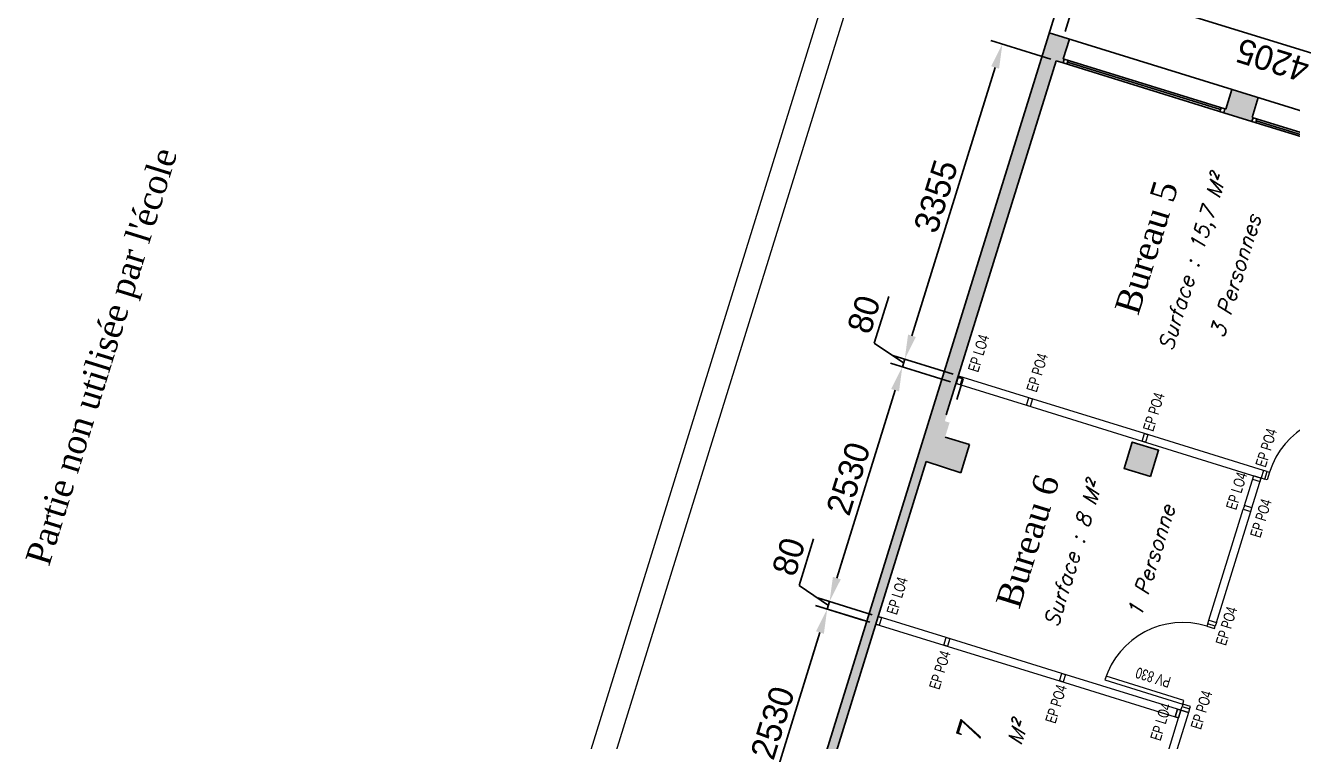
# Model space of a CAD drawing. Header units: metres. Extents: x -1642643 to 2228512, y -1236052 to 2422133.
# Drawn here: x 535473 to 548357, y 13374 to 20655 of the extents above; entities that cross this region are included whole.
import ezdxf
from ezdxf.enums import TextEntityAlignment as Align

# ---------------------------------------------------------------- set-up
doc = ezdxf.new("R2010")
doc.units = ezdxf.units.M
doc.header["$PDSIZE"] = 0.01
for name, color, linetype in [('ALTIMETRIE', 10, 'Continuous'), ('APPLAT-GRIS', 253, 'Continuous'), ('FENETRE', 32, 'Continuous'), ('MUR', 130, 'Continuous'), ('TEXTES-PIECES', 23, 'Continuous')]:
    doc.layers.add(name, color=color, linetype=linetype)
doc.layers.add('cloison', color=5, linetype='Continuous', lineweight=20)
doc.layers.add('cotation', color=7, linetype='Continuous', lineweight=20)
doc.styles.add('Simplex 1.5', font='simplex.shx', dxfattribs={"height": 0.075})
doc.styles.add('style1', font='romans.shx', dxfattribs={"width": 0.7, "height": 10})
doc.styles.add('Times 3.0', font='times.ttf', dxfattribs={"height": 0.15})
doc.dimstyles.new('ISO-25', dxfattribs={"dimtxt": 2.5, "dimasz": 2.5, "dimexe": 1.25, "dimexo": 0.625, "dimtad": 1, "dimtxsty": 'Standard', "dimcen": 2.5, "dimadec": 0, "dimazin": 0, "dimtfac": 1, "dimtmove": 0, "dimatfit": 3, "dimfxl": 1, "dimarcsym": 0})

# ---------------------------------------------------------------- blocks, each defined once
blk = doc.blocks.new('*D209')
at = {"layer": 'cotation', "color": 0, "lineweight": -2, "transparency": 16777216}
for p, q in [((546044, 20594), (546238, 21222)), ((546440, 21028), (549979, 19931)), ((549986, 19110), (550255, 19977))]:
    blk.add_line(p, q, dxfattribs=at)
at = {"layer": 'cotation', "color": 0, "transparency": 16777216}
for points in [[(546428, 20989), (546452, 21068), (546201, 21102)], [(549967, 19891), (549991, 19971), (550218, 19857)]]:
    blk.add_solid(points, dxfattribs=at)
at = {"layer": 'Defpoints', "color": 0, "transparency": 16777216}
for p in [(546025, 20535), (550218, 19857), (549968, 19051)]:
    blk.add_point(p, dxfattribs=at)
at = {"layer": 'cotation', "color": 0, "transparency": 16777216, "insert": (548154, 20301), "char_height": 250, "attachment_point": 5, "rotation": 162.7748}
blk.add_mtext('4205', dxfattribs=at)
blk = doc.blocks.new('*D223')
at = {"layer": 'cotation', "color": 0, "lineweight": -2, "transparency": 16777216}
for p, q in [((543999, 14605), (543506, 14758)), ((542948, 12536), (543551, 14482)), ((543307, 12163), (542754, 12334))]:
    blk.add_line(p, q, dxfattribs=at)
at = {"layer": 'cotation', "color": 0, "transparency": 16777216}
for points in [[(543511, 14495), (543591, 14470), (543625, 14721)], [(542908, 12548), (542987, 12524), (542874, 12297)]]:
    blk.add_solid(points, dxfattribs=at)
at = {"layer": 'Defpoints', "color": 0, "transparency": 16777216}
for p in [(543625, 14721), (544059, 14587), (543367, 12144)]:
    blk.add_point(p, dxfattribs=at)
at = {"layer": 'cotation', "color": 0, "transparency": 16777216, "insert": (543070, 13565), "char_height": 250, "attachment_point": 5, "rotation": 72.7748}
blk.add_mtext('2530', dxfattribs=at)
blk = doc.blocks.new('*D224')
at = {"layer": 'cotation', "color": 0, "lineweight": -2, "transparency": 16777216}
for p, q in [((543339, 14960), (543487, 15437)), ((543723, 15036), (543797, 15275)), ((543637, 14759), (543339, 14960)), ((544083, 14663), (543529, 14835)), ((544059, 14587), (543506, 14758)), ((543625, 14721), (543649, 14798)), ((543625, 14721), (543649, 14798)), ((543551, 14482), (543477, 14244))]:
    blk.add_line(p, q, dxfattribs=at)
at = {"layer": 'cotation', "color": 0, "transparency": 16777216}
for points in [[(543683, 15049), (543763, 15024), (543649, 14798)], [(543511, 14495), (543591, 14470), (543625, 14721)]]:
    blk.add_solid(points, dxfattribs=at)
at = {"layer": 'Defpoints', "color": 0, "transparency": 16777216}
for p in [(543649, 14798), (544119, 14568), (544142, 14645)]:
    blk.add_point(p, dxfattribs=at)
at = {"layer": 'cotation', "color": 0, "transparency": 16777216, "insert": (543234, 15254), "char_height": 250, "attachment_point": 5, "rotation": 72.7748}
blk.add_mtext('80', dxfattribs=at)
blk = doc.blocks.new('*D225')
at = {"layer": 'cotation', "color": 0, "lineweight": -2, "transparency": 16777216}
for p, q in [((544880, 17032), (544269, 17221)), ((543723, 15036), (544315, 16946)), ((544083, 14663), (543529, 14835))]:
    blk.add_line(p, q, dxfattribs=at)
at = {"layer": 'cotation', "color": 0, "transparency": 16777216}
for points in [[(544275, 16958), (544355, 16933), (544389, 17184)], [(543683, 15049), (543763, 15024), (543649, 14798)]]:
    blk.add_solid(points, dxfattribs=at)
at = {"layer": 'Defpoints', "color": 0, "transparency": 16777216}
for p in [(544389, 17184), (544940, 17014), (544142, 14645)]:
    blk.add_point(p, dxfattribs=at)
at = {"layer": 'cotation', "color": 0, "transparency": 16777216, "insert": (543840, 16047), "char_height": 250, "attachment_point": 5, "rotation": 72.7748}
blk.add_mtext('2530', dxfattribs=at)
blk = doc.blocks.new('*D226')
at = {"layer": 'cotation', "color": 0, "lineweight": -2, "transparency": 16777216}
for p, q in [((544103, 17423), (544251, 17900)), ((544487, 17500), (544561, 17738)), ((544401, 17223), (544103, 17423)), ((544904, 17109), (544293, 17298)), ((544880, 17032), (544269, 17221)), ((544389, 17184), (544413, 17261)), ((544389, 17184), (544413, 17261)), ((544315, 16946), (544241, 16707))]:
    blk.add_line(p, q, dxfattribs=at)
at = {"layer": 'cotation', "color": 0, "transparency": 16777216}
for points in [[(544447, 17512), (544526, 17487), (544413, 17261)], [(544275, 16958), (544355, 16933), (544389, 17184)]]:
    blk.add_solid(points, dxfattribs=at)
at = {"layer": 'Defpoints', "color": 0, "transparency": 16777216}
for p in [(544413, 17261), (544940, 17014), (544963, 17090)]:
    blk.add_point(p, dxfattribs=at)
at = {"layer": 'cotation', "color": 0, "transparency": 16777216, "insert": (543998, 17717), "char_height": 250, "attachment_point": 5, "rotation": 72.7748}
blk.add_mtext('80', dxfattribs=at)
blk = doc.blocks.new('*D227')
at = {"layer": 'cotation', "color": 0, "lineweight": -2, "transparency": 16777216}
for p, q in [((545897, 20313), (545287, 20502)), ((544487, 17500), (545332, 20226)), ((544904, 17109), (544293, 17298))]:
    blk.add_line(p, q, dxfattribs=at)
at = {"layer": 'cotation', "color": 0, "transparency": 16777216}
for points in [[(545292, 20239), (545372, 20214), (545406, 20465)], [(544447, 17512), (544526, 17487), (544413, 17261)]]:
    blk.add_solid(points, dxfattribs=at)
at = {"layer": 'Defpoints', "color": 0, "transparency": 16777216}
for p in [(545406, 20465), (545957, 20294), (544963, 17090)]:
    blk.add_point(p, dxfattribs=at)
at = {"layer": 'cotation', "color": 0, "transparency": 16777216, "insert": (544730, 18918), "char_height": 250, "attachment_point": 5, "rotation": 72.7748}
blk.add_mtext('3355', dxfattribs=at)

msp = doc.modelspace()

# ---------------------------------------------------------------- hatches: boundary and pattern name
at = {"layer": 'APPLAT-GRIS'}
h = msp.add_hatch(color=256, dxfattribs=at)
h.paths.add_polyline_path([(542002.16833, 9466.16054), (541978.47806, 9389.74869), (542102.64732, 9351.252), (541691.0289, 8023.59607), (540888.70445, 8272.34389), (541300.32287, 9599.99982), (541405.38917, 9567.4257), (541429.07944, 9643.83755), (541324.01314, 9676.41167), (541569.79968, 10469.18464), (542658.66857, 10131.59831), (542621.65253, 10012.20479), (542698.67976, 9988.32374), (543526.35729, 12657.95886), (543583.66618, 12640.19116), (543602.10542, 12699.66607), (543663.62084, 12898.08116), (543606.31195, 12915.84886), (544630.91607, 16220.66148), (544983.04149, 16106.23045), (545072.08093, 16393.42301), (544823.74241, 16470.41639), (544869.10004, 16616.71528), (544821.1342, 16631.58632), (544840.92482, 16695.42002), (544835.5337, 16697.09145), (545951.29782, 20295.93638), (546022.93393, 20273.72675), (546034.77906, 20311.93268), (546025.22758, 20314.89396), (546087.41454, 20515.47507), (545882.6738, 20578.95166), (542709.5905, 10344.32006), (540758.83137, 10949.12163), (540694.19833, 10740.65079), (541515.05182, 10486.15834), (541260.38143, 9664.73092), (541155.31514, 9697.30504), (541131.62487, 9620.89319), (541236.69116, 9588.31907), (540833.9566, 8289.31758), (540041.18363, 8535.10412), (540443.9182, 9834.10561), (540558.53597, 9798.57021), (540582.22624, 9874.98206), (540439.52794, 9919.22338), (539959.8, 8371.88337), (541630.73535, 7853.83668), (541707.1472, 7830.14641), (541869.52239, 7779.80459), (542201.18615, 8849.57052), (542420.87022, 8781.461), (542488.97975, 9001.14507), (542775.52419, 8912.30656), (542796.25318, 8979.16694), (542864.3627, 9198.85101), (542489.29389, 9315.13508), (542520.38737, 9415.42563), (542443.97551, 9439.1159), (542412.88204, 9338.82535)])
h.paths.add_polyline_path([(542243.56218, 10264.97019), (542712.43208, 11777.2881), (542314.45369, 11900.67491), (541845.58379, 10388.357)], flags=24)
for points in [[(547739.82084, 20003.17302), (547677.63389, 19802.5919), (547668.08241, 19805.55319), (547656.23727, 19767.34726), (547942.78172, 19678.50875), (547954.62685, 19716.71468), (547945.07537, 19719.67596), (548007.26233, 19920.25707)], [(546725.71434, 16419.24321), (546642.7984, 16151.80173), (546910.23988, 16068.88579), (546993.15582, 16336.32727)]]:
    msp.add_hatch(color=256, dxfattribs=at).paths.add_polyline_path(points)

# ---------------------------------------------------------------- linework, layer by layer
at = {"layer": 'cloison', "color": 1}
for p, q in [((544939.58555, 17013.64558), (545650.72848, 16793.16712)), ((545674.41875, 16869.57898), (544963.27582, 17090.05743)), ((545650.72848, 16793.16712), (546825.56071, 16428.92924)), ((546849.25098, 16505.3411), (545674.41875, 16869.57898)), ((548060.37884, 16129.85034), (546849.25098, 16505.3411)), ((546825.56071, 16428.92924), (548036.68857, 16053.43848)), ((547866.29319, 15773.98928), (547960.62647, 16078.25685)), ((547942.70504, 15750.29902), (548037.03832, 16054.56658)), ((544118.61401, 14568.25517), (544811.32552, 14355.8653)), ((544835.01579, 14432.27716), (544142.30428, 14644.66702)), ((546009.84802, 14068.03927), (544835.01579, 14432.27716)), ((544811.32552, 14355.8653), (545986.15775, 13991.62742)), ((547184.68025, 13703.80139), (546009.84802, 14068.03927)), ((545986.15775, 13991.62742), (547160.98998, 13627.38954))]:
    msp.add_line(p, q, dxfattribs=at)
at = {"layer": 'cloison', "color": 5}
for p, q in [((547505.01659, 14608.70854), (547855.04031, 15737.69366)), ((547581.42845, 14585.01827), (547931.45216, 15714.00339))]:
    msp.add_line(p, q, dxfattribs=at)
at = {"layer": 'cloison', "color": 1}
for points in [[(544999.57145, 17078.80456), (544975.88118, 17002.3927), (544939.58555, 17013.64558), (544963.27582, 17090.05743)], [(545710.71438, 16858.3261), (545687.02411, 16781.91425), (545650.72848, 16793.16712), (545674.41875, 16869.57898)], [(546885.54661, 16494.08822), (546861.85634, 16417.67637), (546825.56071, 16428.92924), (546849.25098, 16505.3411)], [(547949.02384, 16040.83312), (548025.43569, 16017.14285), (548036.68857, 16053.43848), (547960.27672, 16077.12875)], [(547949.02384, 16040.83312), (548025.43569, 16017.14285), (548036.68857, 16053.43848), (547960.27672, 16077.12875)], [(544178.59991, 14633.41415), (544154.90964, 14557.00229), (544118.61401, 14568.25517), (544142.30428, 14644.66702)], [(544871.31142, 14421.02428), (544847.62115, 14344.61243), (544811.32552, 14355.8653), (544835.01579, 14432.27716)], [(546046.14365, 14056.7864), (546022.45338, 13980.37454), (545986.15775, 13991.62742), (546009.84802, 14068.03927)], [(547220.97588, 13692.54852), (547197.28561, 13616.13666), (547160.98998, 13627.38954), (547184.68025, 13703.80139)], [(547197.28561, 13616.13666), (547220.97588, 13692.54852), (547184.68025, 13703.80139), (547160.98998, 13627.38954)]]:
    msp.add_lwpolyline(points, close=True, dxfattribs=at)
at = {"layer": 'cloison'}
for points in [[(548073.33395, 16043.3137), (548097.02422, 16119.72555), (548060.72859, 16130.97843), (548037.03832, 16054.56658)], [(548097.02422, 16119.72555), (548121.85807, 16112.02621), (548098.1678, 16035.61436), (548073.33395, 16043.3137)], [(547855.04031, 15737.69366), (547931.45216, 15714.00339), (547942.70504, 15750.29902), (547866.29319, 15773.98928)], [(547855.04031, 15737.69366), (547931.45216, 15714.00339), (547942.70504, 15750.29902), (547866.29319, 15773.98928)], [(547493.76372, 14572.41291), (547486.06438, 14547.57906), (547562.47623, 14523.88879), (547570.17557, 14548.72264)], [(547570.17557, 14548.72264), (547493.76372, 14572.41291), (547505.01659, 14608.70854), (547581.42845, 14585.01827)], [(547240.27784, 13754.80609), (547252.12298, 13793.01201), (546459.35001, 14038.79855), (546447.50487, 14000.59263)], [(547297.73748, 13669.98634), (547221.32563, 13693.67661), (547232.5785, 13729.97224), (547308.99036, 13706.28197)], [(547240.27784, 13754.80609), (547232.5785, 13729.97224), (547308.99036, 13706.28197), (547316.68969, 13731.11582)]]:
    msp.add_lwpolyline(points, close=True, dxfattribs=at)
for centre, end in [((548914.63104, 15866.23968), 162.774789001), ((547240.27784, 13754.80609), 162.774788997)]:
    msp.add_arc(centre, 830, 72.774789004, end, dxfattribs=at)
at = {"layer": 'cotation'}
for points in [[(572838.55507, 28914.82527), (561256.44933, -8442.71448), (536832.60944, -870.49484), (548414.71518, 36487.04491)], [(572525.73594, 28750.07032), (561091.69438, -8129.89535), (537145.42857, -705.73989), (548579.47013, 36174.22578)]]:
    msp.add_lwpolyline(points, close=True, dxfattribs=at)
at = {"layer": 'cotation', "color": 1}
msp.add_lwpolyline([(547090.43689, 13271.50112), (547221.32563, 13693.67661), (547297.73748, 13669.98634), (547166.84874, 13247.81085)], close=True, dxfattribs=at)
at = {"layer": 'FENETRE'}
for p, q in [((546022.93393, 20273.72675), (547656.23727, 19767.34726)), ((546034.77906, 20311.93268), (547668.08241, 19805.55319)), ((547954.62685, 19716.71468), (552195.48465, 18401.90477)), ((547942.78172, 19678.50875), (552183.63952, 18363.69884))]:
    msp.add_line(p, q, dxfattribs=at)
at = {"layer": 'FENETRE', "flags": 128}
for points in [[(546022.93393, 20273.72675), (546034.77906, 20311.93268)], [(546061.13985, 20261.88162), (546072.98499, 20300.08754)], [(546067.06242, 20280.98458), (547623.95391, 19798.29536)], [(547618.03134, 19779.19239), (547629.87648, 19817.39832)], [(547656.23727, 19767.34726), (547668.08241, 19805.55319)], [(547942.78172, 19678.50875), (547954.62685, 19716.71468)], [(547980.98764, 19666.66362), (547992.83278, 19704.86954)], [(550011.8243, 19057.97446), (547986.91021, 19685.76658)]]:
    msp.add_lwpolyline(points, dxfattribs=at)
at = {"layer": 'MUR'}
for p, q in [((542709.5905, 10344.32006), (546034.24493, 21067.83724)), ((545882.6738, 20578.95166), (561627.675, 15697.46669)), ((545951.29782, 20295.93638), (544835.5337, 16697.09145)), ((546022.93393, 20273.72675), (545951.29782, 20295.93638)), ((544942.19376, 16852.47565), (545007.342, 17062.60824)), ((545072.08093, 16393.42301), (544823.74241, 16470.41639)), ((544983.04149, 16106.23045), (545072.08093, 16393.42301)), ((543606.31195, 12915.84886), (544630.91607, 16220.66148)), ((544630.91607, 16220.66148), (544983.04149, 16106.23045))]:
    msp.add_line(p, q, dxfattribs=at)
at = {"layer": 'MUR', "flags": 128}
for points in [[(546034.77906, 20311.93268), (546025.22758, 20314.89396), (546087.41454, 20515.47507)], [(546022.93393, 20273.72675), (546034.77906, 20311.93268)], [(547677.63389, 19802.5919), (547739.82084, 20003.17302)], [(547945.07537, 19719.67596), (548007.26233, 19920.25707)], [(547656.23727, 19767.34726), (547942.78172, 19678.50875)], [(547677.63389, 19802.5919), (547668.08241, 19805.55319)], [(547954.62685, 19716.71468), (547945.07537, 19719.67596)], [(545007.342, 17062.60824), (544953.98504, 17079.15071)]]:
    msp.add_lwpolyline(points, dxfattribs=at)
at = {"layer": 'MUR'}
msp.add_lwpolyline([(546910.23988, 16068.88579), (546993.15582, 16336.32727), (546725.71434, 16419.24321), (546642.7984, 16151.80173)], close=True, dxfattribs=at)

# ---------------------------------------------------------------- texts
at = {"layer": 'ALTIMETRIE', "color": 0, "style": 'Simplex 1.5', "oblique": 15.00003}
for s, p in [('Surface : 15,7 M²', (547335.13466, 18244.00368)), ('3 Personnes', (547774.50281, 18107.78464)), ('Surface : 8 M²', (546123.04371, 15279.99701)), ('1 Personne', (546918.40109, 15211.39208)), ('Surface : 8 M²', (545367.9164, 12844.36922))]:
    msp.add_text(s, height=153, rotation=72.774789002, dxfattribs=at).set_placement(p, align=Align.MIDDLE_CENTER)
at = {"layer": 'cotation', "lineweight": -2, "char_height": 112.5, "attachment_point": 1, "style": 'style1'}
for s, insert, rotation in [('{\\fArial|b0|i0|c0|p34;EP LO4}', (545052.17474, 17154.69611), 72.774789), ('{\\fArial|b0|i0|c0|p34;EP PO4}', (545646.63844, 16951.35253), 72.774789), ('{\\fArial|b0|i0|c0|p34;EP PO4}', (546831.68978, 16552.53764), 72.774789), ('{\\fArial|b0|i0|c0|p34;EP PO4}', (547974.90628, 16187.63213), 72.774789), ('{\\fArial|b0|i0|c0|p34;EP LO4}', (547675.37547, 15755.11834), 72.774789), ('{\\fArial|b0|i0|c0|p34;EP PO4}', (547920.44014, 15471.64789), 72.774789), ('{\\fArial|b0|i0|c0|p34;EP LO4}', (544224.93212, 14689.07861), 72.774789), ('{\\fArial|b0|i0|c0|p34;EP PO4}', (547570.34104, 14376.18879), 72.774789), ('{\\fArial|b0|i0|c0|p34;EP PO4}', (544657.19285, 13928.78782), 72.774789), ('{\\fArial|b0|i0|c0|p34;PV 830}', (547093.96834, 13918.30367), 162.774789), ('{\\fArial|b0|i0|c0|p34;EP PO4}', (545837.94765, 13583.65291), 72.774789), ('{\\fArial|b0|i0|c0|p34;EP PO4}', (547316.33829, 13523.14565), 72.774789), ('{\\fArial|b0|i0|c0|p34;EP LO4}', (546905.7325, 13407.74753), 72.774789)]:
    msp.add_mtext(s, dxfattribs=dict(at, insert=insert, rotation=rotation))
at = {"layer": 'TEXTES-PIECES', "style": 'Times 3.0', "width": 0.99}
for s, p in [("Partie non utilisée par l'école", (536244.64555, 17290.98035)), ('Bureau 5', (546870.12813, 18397.36858)), ('Bureau 6', (545661.66609, 15411.29767)), ('Bureau 7', (544898.32256, 12915.3997))]:
    msp.add_text(s, height=255, rotation=72.768463323, dxfattribs=at).set_placement(p, align=Align.MIDDLE_CENTER)

# ---------------------------------------------------------------- dimensions: what is measured, and where the dimension line sits
at = {"layer": 'cotation'}
for base, p1, p2, angle, override, picture, middle in [((550217.74516, 19857.23911), (546025.32991, 20534.72342), (549967.6958, 19050.71663), 162.774789, {"dimscale": 100}, '*D209', (548154.0221, 20300.7587)), ((544412.51105, 17260.81321), (544939.58555, 17013.64558), (544963.27582, 17090.05743), 72.774789, {"dimscale": 100, "dimtmove": 1}, '*D226', (543942.28972, 17538.12189)), ((543648.8484, 14797.6551), (544118.61401, 14568.25517), (544142.30428, 14644.66702), 72.774789, {"dimscale": 100, "dimtmove": 1}, '*D224', (543178.62707, 15074.96378))]:
    dim = msp.add_linear_dim(base=base, p1=p1, p2=p2, angle=angle, dimstyle='ISO-25', override=override, dxfattribs=at)
    dim.commit()
    dim.dimension.update_dxf_attribs({"geometry": picture, "text_midpoint": middle})
for base, p1, p2, text, override, picture, middle in [((545405.92418, 20465.02073), (544963.27582, 17090.05743), (545956.68893, 20294.26495), '3355', {"dimscale": 100, "dimtmove": 1}, '*D227', (544730.12733, 18918.44103)), ((544388.82078, 17184.40136), (544142.30428, 14644.66702), (544939.58555, 17013.64558), '2530', {"dimscale": 100, "dimtmove": 1}, '*D225', (543839.74432, 16046.55229)), ((543625.15814, 14721.24325), (543367.11952, 12144.34488), (544058.91725, 14586.76319), '2530', {"dimscale": 100}, '*D223', (543070.32061, 13564.81217))]:
    dim = msp.add_linear_dim(base=base, p1=p1, p2=p2, angle=72.774789, text=text, dimstyle='ISO-25', override=override, dxfattribs=at)
    dim.commit()
    dim.dimension.update_dxf_attribs({"geometry": picture, "text_midpoint": middle})

doc.saveas('drawing.dxf')
